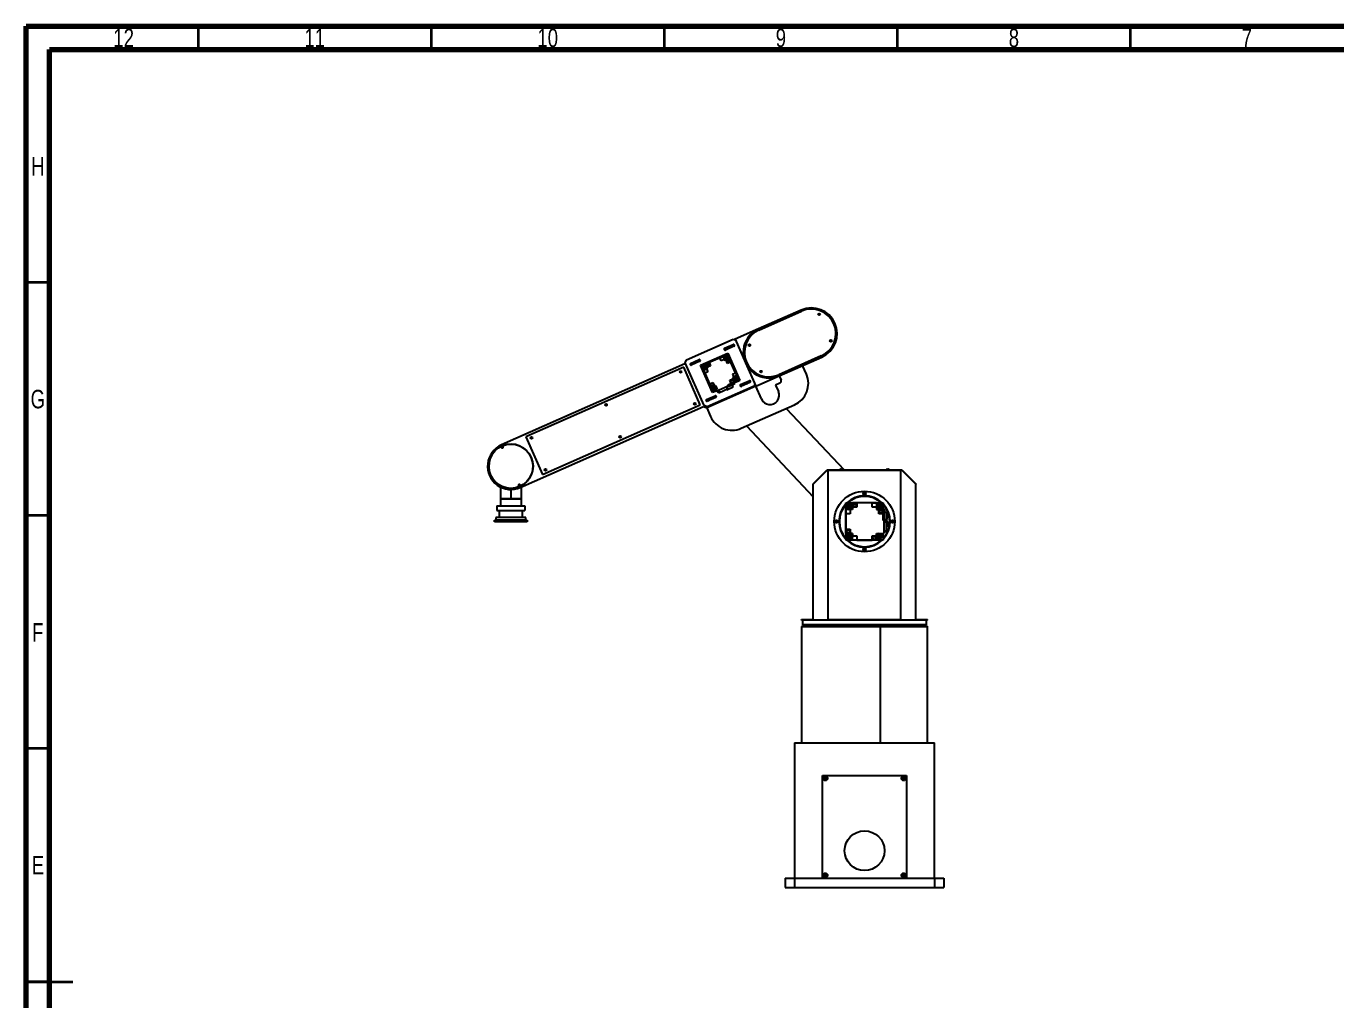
# Model space of a CAD drawing. Header units: millimetres. Extents: x 0.015 to 0.589, y 0.005 to 0.415.
# Drawn here: x 0.015 to 0.2963, y 0.2059 to 0.415 of the extents above; entities that cross this region are included whole.
import ezdxf

# ---------------------------------------------------------------- set-up
doc = ezdxf.new("R2010")
doc.units = ezdxf.units.MM
doc.styles.add('SLDTEXTSTYLE0', font='TXT', dxfattribs={"width": 0.75})

msp = doc.modelspace()

# ---------------------------------------------------------------- linework, layer by layer
at = {"color": 7, "linetype": 'Continuous', "lineweight": 70}
for p, q in [((0.015, 0.005000000000000001), (0.015, 0.415)), ((0.015, 0.415), (0.589, 0.415)), ((0.02, 0.01), (0.02, 0.41)), ((0.02, 0.41), (0.584, 0.41))]:
    msp.add_line(p, q, dxfattribs=at)
at = {"color": 7, "linetype": 'Continuous', "lineweight": 35}
for p, q in [((0.05199999999999999, 0.41), (0.05199999999999999, 0.415)), ((0.102, 0.41), (0.102, 0.415)), ((0.152, 0.41), (0.152, 0.415)), ((0.202, 0.41), (0.202, 0.415)), ((0.252, 0.41), (0.252, 0.415)), ((0.02, 0.36), (0.015, 0.36)), ((0.02, 0.3100000000000001), (0.015, 0.3100000000000001)), ((0.02, 0.26), (0.015, 0.26)), ((0.015, 0.21), (0.025, 0.21)), ((0.02, 0.21), (0.015, 0.21))]:
    msp.add_line(p, q, dxfattribs=at)
at = {"color": 7, "linetype": 'Continuous', "lineweight": 25}
for p, q in [((0.1812976153963295, 0.3540860237095826), (0.1721485951672053, 0.3500492640131087)), ((0.172249514159617, 0.3498205385073807), (0.1813985343887413, 0.3538572982038546)), ((0.1850458185788888, 0.3531165860827847), (0.1851941241968029, 0.3531820219574646)), ((0.1721485951672053, 0.3500492640131087), (0.167116634041187, 0.3478290461800478)), ((0.1566856336299399, 0.3434198663891186), (0.1667495558819765, 0.3478603020552399)), ((0.1648861605928252, 0.3458904650070633), (0.1667159646386501, 0.3466978169463581)), ((0.1668774350265091, 0.3463318561371931), (0.1650476309806842, 0.3455245041978984)), ((0.1663971815867917, 0.3461453405716162), (0.1661005703509635, 0.3460144688222568)), ((0.1667495558819765, 0.3478603020552399), (0.1671757510182408, 0.347695061880853)), ((0.1671166340411869, 0.3478290461800481), (0.1669826497419919, 0.3477699292029942)), ((0.167116634041187, 0.3478290461800478), (0.1693368518742477, 0.3427970850540296)), ((0.1700414254031249, 0.3464963001805674), (0.1701897310210392, 0.3465617360552472)), ((0.1875486095907027, 0.3474441935407276), (0.1876969152086168, 0.3475096294154075)), ((0.1564300206033074, 0.3427605773928386), (0.1566856336299399, 0.3434198663891186)), ((0.1575669444095259, 0.3426610572498842), (0.1593967484553508, 0.3434684091891789)), ((0.1597183630128275, 0.3422440464666089), (0.165573735959467, 0.3448275726723524)), ((0.1638978592694047, 0.3438695344060468), (0.1609413792518629, 0.3425650669243538)), ((0.1612424224666656, 0.3454304271989941), (0.1613348012484277, 0.3455173195648302)), ((0.1613654671785069, 0.3454847173766511), (0.1613348012484277, 0.3455173195648302)), ((0.1638724305885654, 0.3438528496168428), (0.1615851755312844, 0.3428436596927243)), ((0.1645145283690477, 0.3441361580341961), (0.1638724305885655, 0.3438528496168428)), ((0.1641731691859528, 0.3431712476097731), (0.1638724305885654, 0.3438528496168428)), ((0.1638978592694046, 0.3438695344060468), (0.1645121901082905, 0.3441405914054425)), ((0.1638978592694047, 0.3438695344060468), (0.1638998776492528, 0.3438649598959323)), ((0.1648629292218037, 0.3434755857184699), (0.1641731691859528, 0.3431712476097731)), ((0.1645121901082906, 0.3441405914054424), (0.165471490748814, 0.3445638570738404)), ((0.1645121901082905, 0.3441405914054425), (0.1645145283690473, 0.3441361580341959)), ((0.1645145283690477, 0.3441361580341961), (0.1648629292218037, 0.34347558571847)), ((0.1648629292218037, 0.3434755857184699), (0.1649704892166143, 0.3432716506411317)), ((0.1649704892166143, 0.3432716506411317), (0.1651874090698157, 0.343349781592359)), ((0.1651874090698157, 0.343349781592359), (0.1658900407682293, 0.3436028579343774)), ((0.1654917471785126, 0.3426600215565081), (0.1651874090698157, 0.343349781592359)), ((0.165471490748814, 0.3445638570738404), (0.1658947564172119, 0.3436045564333169)), ((0.165573735959467, 0.3448275726723524), (0.1681572621652103, 0.3389721997257128)), ((0.1658900407682293, 0.3436028579343774), (0.165894756417212, 0.3436045564333171)), ((0.1658900407682293, 0.3436028579343774), (0.1661733491855824, 0.3429607601538954)), ((0.1671992238989049, 0.3406480764157752), (0.165894756417212, 0.3436045564333171)), ((0.185637132070039, 0.3442508269632741), (0.1764881118409148, 0.3402140672668001)), ((0.1765890308333266, 0.3399853417610721), (0.1857380510624508, 0.344022101457546)), ((0.1563396477510617, 0.342527483532823), (0.1169988607658276, 0.325169416837985)), ((0.1561042185229116, 0.3418224494353974), (0.1222528436751522, 0.3268864385584438)), ((0.1596565670558089, 0.3337713116337682), (0.1561042185229116, 0.3418224494353974)), ((0.1564300206033074, 0.3427605773928386), (0.1563396477510617, 0.342527483532823)), ((0.1604667802997814, 0.3336115571637144), (0.1564300206033074, 0.3427605773928386)), ((0.1595582188432097, 0.343102448380014), (0.1577284147973848, 0.3422950964407191)), ((0.1581630633805799, 0.3425122568447897), (0.1578664521447517, 0.34238138509543)), ((0.1623018892185709, 0.3363886735199694), (0.1597183630128275, 0.3422440464666089)), ((0.1609413792518628, 0.3425650669243539), (0.1599820786113395, 0.342141801255956)), ((0.1604053442797374, 0.3411825006154326), (0.1599820786113395, 0.342141801255956)), ((0.1604053442797374, 0.3411825006154325), (0.1604097776509839, 0.3411848388761893)), ((0.160676401279133, 0.3405681697765466), (0.1604053442797374, 0.3411825006154325)), ((0.1604097776509837, 0.3411848388761896), (0.161026016254245, 0.3415098571213784)), ((0.1606809757892476, 0.340570188156395), (0.1604097776509837, 0.3411848388761896)), ((0.1606809757892475, 0.3405701881563948), (0.1606764012791329, 0.3405681697765465)), ((0.161980868760826, 0.3376116897590049), (0.1606764012791329, 0.3405681697765465)), ((0.1613168326951717, 0.3408507429552998), (0.1606809757892475, 0.3405701881563948)), ((0.1617022759924554, 0.3382554860384264), (0.1606809757892475, 0.3405701881563948)), ((0.1609430777508024, 0.3425603512753713), (0.1609413792518629, 0.3425650669243538)), ((0.1609430777508024, 0.3425603512753711), (0.1615851755312844, 0.3428436596927243)), ((0.1611961540928209, 0.3418577195769577), (0.1609430777508024, 0.3425603512753711)), ((0.1610260162542449, 0.3415098571213783), (0.161274285044048, 0.3416407997237563)), ((0.1610260162542449, 0.3415098571213783), (0.1613168326951717, 0.3408507429552998)), ((0.1618859141286718, 0.3421620576856547), (0.1611961540928208, 0.3418577195769577)), ((0.161274285044048, 0.3416407997237563), (0.1611961540928208, 0.3418577195769577)), ((0.1615851755312844, 0.3428436596927243), (0.1618859141286718, 0.3421620576856547)), ((0.1661733491855824, 0.3429607601538954), (0.1654917471785126, 0.3426600215565081)), ((0.1661733491855824, 0.3429607601538954), (0.1671946493887903, 0.340646058035927)), ((0.1665587924828661, 0.340365503237022), (0.1671946493887903, 0.340646058035927)), ((0.1665587924828661, 0.340365503237022), (0.166849608923793, 0.3397063890709436)), ((0.1671946493887903, 0.340646058035927), (0.1671992238989049, 0.3406480764157752)), ((0.1671946493887903, 0.340646058035927), (0.1674658475270542, 0.3400314073161322)), ((0.1671992238989049, 0.3406480764157752), (0.1674702808983004, 0.3400337455768892)), ((0.1693368518742477, 0.3427970850540296), (0.1715570697073084, 0.3377651239280114)), ((0.172544216414939, 0.3408239076385103), (0.1726925220328529, 0.3408893435131902)), ((0.1824283438986399, 0.3403757555483079), (0.181620991959345, 0.3422055595941327)), ((0.1715570697073084, 0.3377651239280114), (0.1610356964438155, 0.3331228502770663)), ((0.1711899915480979, 0.3377963798032033), (0.1611260692960613, 0.3333559441370819)), ((0.1617022759924554, 0.3382554860384264), (0.1623838779995252, 0.3385562246358138)), ((0.1619855844098088, 0.3376133882579443), (0.1617022759924555, 0.3382554860384265)), ((0.1619855844098086, 0.3376133882579442), (0.161980868760826, 0.3376116897590049)), ((0.1624041344292239, 0.3366523891184815), (0.161980868760826, 0.3376116897590049)), ((0.1626882161082222, 0.3378664645999628), (0.1619855844098088, 0.3376133882579443)), ((0.1623838779995252, 0.3385562246358138), (0.1626882161082221, 0.3378664645999628)), ((0.1629051359614236, 0.3379445955511901), (0.1626882161082221, 0.3378664645999628)), ((0.1630126959562342, 0.3377406604738519), (0.1629051359614236, 0.3379445955511901)), ((0.1630126959562342, 0.3377406604738519), (0.1633134345536215, 0.3370590584667821)), ((0.1630612578975881, 0.3367237245747768), (0.1656595796426595, 0.3378701643285755)), ((0.1654953371560239, 0.3371965394708142), (0.1652733153727177, 0.337699735583416)), ((0.1653298300084684, 0.3375716493002082), (0.1670975963330078, 0.3383516287595353)), ((0.1653531165174703, 0.3369916967122689), (0.166734618572068, 0.3376012474264364)), ((0.1655768260688817, 0.3380577192432725), (0.1662904496467534, 0.3383725864995974)), ((0.1656595796426595, 0.3378701643285755), (0.1655768260688817, 0.3380577192432725)), ((0.16557884444873, 0.338053144733158), (0.166934245926175, 0.338651179267968)), ((0.1659897110493661, 0.3390541885066672), (0.166679471085217, 0.3393585266153641)), ((0.1662904496467534, 0.3383725864995974), (0.1659897110493661, 0.3390541885066672)), ((0.1669325474272356, 0.3386558949169506), (0.1662904496467534, 0.3383725864995974)), ((0.166734618572068, 0.3376012474264364), (0.1665166335484584, 0.3380952945188092)), ((0.166849608923793, 0.3397063890709436), (0.1666013401339898, 0.3395754464685656)), ((0.1666013401339898, 0.3395754464685656), (0.166679471085217, 0.3393585266153641)), ((0.166679471085217, 0.3393585266153641), (0.1669325474272356, 0.3386558949169506)), ((0.1674658475270542, 0.3400314073161322), (0.166849608923793, 0.3397063890709436)), ((0.1669325474272355, 0.3386558949169506), (0.166934245926175, 0.338651179267968)), ((0.1669603465033277, 0.3386626954473255), (0.166934245926175, 0.338651179267968)), ((0.1678935465666984, 0.3390744449363658), (0.1669603465033277, 0.3386626954473255)), ((0.1670975963330078, 0.3383516287595353), (0.1669603465033277, 0.3386626954473255)), ((0.1681572621652103, 0.3389721997257128), (0.1670410816972572, 0.338479715042743)), ((0.1672975880939465, 0.3391747955996666), (0.1672840250690113, 0.3391535549704374)), ((0.1674702808983004, 0.3400337455768892), (0.167465847527054, 0.3400314073161325)), ((0.1674702808983005, 0.3400337455768893), (0.1678935465666984, 0.3390744449363658)), ((0.1683174063348281, 0.3381137978123078), (0.1701472103806529, 0.3389211497516026)), ((0.1703086807685119, 0.3385551889424376), (0.1684788767226871, 0.3377478370031428)), ((0.1695318160929663, 0.3382378016275013), (0.1698284273287945, 0.3383686733768609)), ((0.1713552317224847, 0.3382225749394676), (0.1711899915480979, 0.3377963798032033)), ((0.1715570697073084, 0.3377651239280114), (0.176589030833327, 0.339985341761072)), ((0.1727680976162505, 0.3350204178592741), (0.1715570697073084, 0.3377651239280114)), ((0.1767370937763416, 0.3384111507418798), (0.1758221917534291, 0.3380074747722323)), ((0.1758221917534291, 0.3380074747722323), (0.1764277057079002, 0.3366351217378637)), ((0.1765890308333267, 0.3399853417610721), (0.1769927068029741, 0.3390704397381598)), ((0.1609981901515288, 0.3348843900551286), (0.1628279941973536, 0.3356917419944234)), ((0.1629894645852126, 0.3353257811852584), (0.1611596605393877, 0.3345184292459636)), ((0.1612976978867546, 0.3346047179006744), (0.1615943091225828, 0.3347355896500341)), ((0.1630612578975882, 0.3367237245747768), (0.1623018892185709, 0.3363886735199694)), ((0.1629805227036586, 0.3369067049793593), (0.1624041344292239, 0.3366523891184815)), ((0.1633134345536215, 0.3370590584667821), (0.1629785043238104, 0.3369112794894739)), ((0.1629785043238104, 0.3369112794894739), (0.1630612578975881, 0.3367237245747768)), ((0.1635780537485442, 0.3363505896103696), (0.1633560319652382, 0.3368537857229714)), ((0.1635564030571647, 0.3369421940910776), (0.1637784248404708, 0.3364389979784759)), ((0.1635780537485442, 0.3363505896103696), (0.1637784248404708, 0.3364389979784759)), ((0.1637784248404708, 0.3364389979784759), (0.1654953371560239, 0.3371965394708142)), ((0.1653006386414161, 0.3371106339752475), (0.1653531165174703, 0.3369916967122689)), ((0.1210356204623016, 0.3160203966088613), (0.1603764074475356, 0.3333784633036989)), ((0.1258051922080492, 0.3188353007568145), (0.1596565670558089, 0.3337713116337682)), ((0.1603764074475356, 0.3333784633036989), (0.1610356964438155, 0.3331228502770664)), ((0.1611260692960613, 0.3333559441370819), (0.1604667802997814, 0.3336115571637144)), ((0.1610356964438155, 0.3331228502770663), (0.1618430483831103, 0.3312930462312415)), ((0.1684359383459094, 0.3287369159649164), (0.1798722136323146, 0.3337828655855088)), ((0.1781132748301771, 0.3330067810335882), (0.1905085731322403, 0.3198288390394373)), ((0.1695754559246423, 0.3292396975218539), (0.1839087524700621, 0.3140013913627302)), ((0.1222528436751522, 0.3268864385584438), (0.1258051922080492, 0.3188353007568145)), ((0.1169184997959435, 0.3248561022104138), (0.1170177183460689, 0.3246312306325992)), ((0.1173836791552339, 0.3247927010204583), (0.1172844606051077, 0.3250175725982725)), ((0.183908752470062, 0.3168288390394373), (0.186908752470062, 0.3198288390394373)), ((0.186490320244712, 0.3193104068140872), (0.1839087524700619, 0.316728839039437)), ((0.186490320244712, 0.3193104068140872), (0.186908752470062, 0.3197288390394373)), ((0.186908752470062, 0.3198288390394373), (0.2029087524700621, 0.3198288390394373)), ((0.186908752470062, 0.3198288390394373), (0.186908752470062, 0.3197288390394373)), ((0.186908752470062, 0.3197288390394373), (0.2029087524700621, 0.3197288390394373)), ((0.1870825145488126, 0.2877288390394371), (0.1870825145488128, 0.3197288390394371)), ((0.1870825145488128, 0.3197288390394371), (0.2027349903913113, 0.3197288390394371)), ((0.189623752470064, 0.3198668390394371), (0.189623752470064, 0.3198288390394372)), ((0.1896237524700641, 0.3198668390394371), (0.1901937524700641, 0.3198668390394371)), ((0.1897662524700641, 0.3199938390394371), (0.190051252470064, 0.3199938390394371)), ((0.190193752470064, 0.3198288390394372), (0.190193752470064, 0.3198668390394371)), ((0.1996237524700641, 0.319866839039437), (0.1996237524700641, 0.319828839039437)), ((0.1996237524700641, 0.319866839039437), (0.2001937524700641, 0.319866839039437)), ((0.199766252470064, 0.319993839039437), (0.2000512524700641, 0.319993839039437)), ((0.200193752470064, 0.319828839039437), (0.200193752470064, 0.319866839039437)), ((0.2027349903913112, 0.2877288390394371), (0.2027349903913113, 0.3197288390394371)), ((0.2029087524700621, 0.3197288390394373), (0.2029087524700621, 0.3198288390394373)), ((0.2029087524700621, 0.3198288390394373), (0.205908752470062, 0.3168288390394373)), ((0.2029087524700621, 0.3197288390394373), (0.2033271846954118, 0.3193104068140876)), ((0.205908752470062, 0.3167288390394369), (0.2033271846954118, 0.3193104068140876)), ((0.1167672406140506, 0.3161297639485574), (0.1167672406140506, 0.3135949067234355)), ((0.1190172406140509, 0.3155949067234355), (0.1190172406140506, 0.3135949067234355)), ((0.1206508020728955, 0.3163971124263876), (0.1207500206230211, 0.3161722408485731)), ((0.1211159814321861, 0.3163337112364321), (0.1210167628820605, 0.3165585828142465)), ((0.1212672406140506, 0.3135949067234355), (0.1212672406140506, 0.3161225927861629)), ((0.183908752470062, 0.3168288390394373), (0.183908752470062, 0.3167288390394373)), ((0.183908752470062, 0.2877288390394372), (0.1839087524700621, 0.3167288390394372)), ((0.205908752470062, 0.3168288390394373), (0.205908752470062, 0.3167288390394373)), ((0.2059087524700619, 0.2877288390394371), (0.2059087524700617, 0.3167288390394371)), ((0.1167672406140506, 0.3135949067234355), (0.1167672406140506, 0.3120949067234355)), ((0.1167672406140506, 0.3135949067234355), (0.1212672406140506, 0.3135949067234355)), ((0.1190172406140506, 0.3135949067234355), (0.1167672406140506, 0.3135949067234355)), ((0.1212672406140506, 0.3135949067234355), (0.1190172406140506, 0.3135949067234355)), ((0.1212672406140506, 0.3120949067234355), (0.1212672406140506, 0.3135949067234355)), ((0.190908752470062, 0.312728839039437), (0.192313752470062, 0.312728839039437)), ((0.1909087524700619, 0.3113238390394374), (0.190908752470062, 0.312728839039437)), ((0.1916734488242928, 0.3122158579376381), (0.191698271954723, 0.311939319554776)), ((0.1917800950851531, 0.3122158579376381), (0.191755271954723, 0.311939319554776)), ((0.1975037524700616, 0.3127288390394365), (0.1923137524700618, 0.3127288390394369)), ((0.1923137524700618, 0.3127288390394369), (0.1923137524700618, 0.3127238390394369)), ((0.192313752470062, 0.3127238390394369), (0.193273752470062, 0.3127238390394366)), ((0.192313752470062, 0.3118238390394369), (0.192313752470062, 0.3127238390394369)), ((0.193273752470062, 0.3127238390394366), (0.1932737524700618, 0.3118238390394366)), ((0.1965437524700618, 0.3127238390394368), (0.193273752470062, 0.3127238390394366)), ((0.1947609508011495, 0.314728839039437), (0.1948348516356057, 0.3148568390394371)), ((0.1947609508011495, 0.314728839039437), (0.1948348516356058, 0.3146008390394371)), ((0.1949826533045182, 0.3148568390394377), (0.1948348516356057, 0.3148568390394371)), ((0.1948348516356058, 0.3146008390394371), (0.1949826533045183, 0.3146008390394377)), ((0.1949826533045182, 0.3148568390394377), (0.1950565541389746, 0.3147288390394377)), ((0.1950565541389746, 0.3147288390394377), (0.1949826533045183, 0.3146008390394377)), ((0.1965437524700616, 0.3118238390394368), (0.1965437524700618, 0.3127238390394368)), ((0.1965437524700618, 0.3127238390394368), (0.1975037524700618, 0.3127238390394368)), ((0.1975037524700616, 0.3127238390394368), (0.1975037524700616, 0.3127288390394365)), ((0.197503752470062, 0.312728839039437), (0.1989087524700618, 0.3127288390394369)), ((0.1975037524700618, 0.3127238390394368), (0.1975037524700616, 0.3118238390394368)), ((0.1980374098549708, 0.3122158579376381), (0.198062232985401, 0.3119393195547759)), ((0.1981440561158311, 0.312215857937638), (0.198119232985401, 0.3119393195547759)), ((0.1989087524700618, 0.3127288390394369), (0.1989087524700618, 0.3113288390394365)), ((0.1158172406140656, 0.3095949067234234), (0.1158172406140656, 0.3089949067234234)), ((0.1222172406140653, 0.3095949067234234), (0.1158172406140652, 0.3095949067234234)), ((0.1160172406140506, 0.3120949067234356), (0.1160172406140506, 0.3110949067234356)), ((0.1160172406140506, 0.3120949067234355), (0.1220172406140506, 0.3120949067234356)), ((0.1160172406140506, 0.3110949067234355), (0.1220172406140506, 0.3110949067234356)), ((0.1165172406140653, 0.3110949067234234), (0.1165172406140652, 0.3095949067234234)), ((0.1215172406140652, 0.3095949067234234), (0.1215172406140653, 0.3110949067234234)), ((0.1220172406140506, 0.3120949067234356), (0.1220172406140506, 0.3110949067234356)), ((0.1222172406140656, 0.3089949067234233), (0.1222172406140656, 0.3095949067234234)), ((0.1909087524700617, 0.3061338390394373), (0.190908752470062, 0.3113238390394369)), ((0.190913752470062, 0.3113238390394369), (0.190908752470062, 0.3113238390394369)), ((0.190913752470062, 0.3113238390394369), (0.1909137524700619, 0.3103638390394369)), ((0.191813752470062, 0.3113238390394369), (0.190913752470062, 0.3113238390394369)), ((0.1909137524700619, 0.3103638390394369), (0.1909137524700619, 0.3070938390394369)), ((0.1918137524700619, 0.3103638390394369), (0.1909137524700619, 0.3103638390394369)), ((0.1914217335718609, 0.3119641426852053), (0.191698271954723, 0.311939319554776)), ((0.191421733571861, 0.311857496424345), (0.191698271954723, 0.311882319554776)), ((0.191698271954723, 0.311939319554776), (0.1916700133256309, 0.3119675781838681)), ((0.1916700133256311, 0.3118540609256841), (0.191698271954723, 0.311882319554776)), ((0.1916734488242929, 0.3116057811719141), (0.191698271954723, 0.311882319554776)), ((0.191698271954723, 0.311939319554776), (0.191698271954723, 0.311882319554776)), ((0.191698271954723, 0.311939319554776), (0.191755271954723, 0.311939319554776)), ((0.191755271954723, 0.311882319554776), (0.191698271954723, 0.311882319554776)), ((0.191783530583815, 0.3119675781838681), (0.191755271954723, 0.311939319554776)), ((0.192031810337585, 0.3119641426852064), (0.191755271954723, 0.311939319554776)), ((0.191755271954723, 0.311882319554776), (0.191755271954723, 0.311939319554776)), ((0.191755271954723, 0.311882319554776), (0.1917835305838151, 0.3118540609256841)), ((0.1920318103375851, 0.3118574964243461), (0.191755271954723, 0.311882319554776)), ((0.1917800950851531, 0.3116057811719141), (0.191755271954723, 0.311882319554776)), ((0.191813752470062, 0.3113238390394369), (0.1918137524700619, 0.3103638390394369)), ((0.192313752470062, 0.3113238390394369), (0.191813752470062, 0.3113238390394369)), ((0.1923137524700618, 0.3118238390394369), (0.192313752470062, 0.3113238390394369)), ((0.1932737524700618, 0.3118238390394366), (0.1923137524700618, 0.3118238390394369)), ((0.1975037524700616, 0.3118238390394364), (0.1965437524700616, 0.3118238390394368)), ((0.1975037524700616, 0.3118238390394364), (0.1975037524700618, 0.3113238390394364)), ((0.1975037524700618, 0.3113238390394364), (0.1980037524700618, 0.3113238390394368)), ((0.1977856946025389, 0.3119641426852052), (0.198062232985401, 0.3119393195547759)), ((0.197785694602539, 0.3118574964243449), (0.198062232985401, 0.3118823195547759)), ((0.1980037524700616, 0.3103638390394368), (0.1980037524700618, 0.3113238390394368)), ((0.1980037524700618, 0.3113238390394365), (0.1989037524700616, 0.3113238390394364)), ((0.1989037524700616, 0.3103638390394364), (0.1980037524700616, 0.3103638390394368)), ((0.198062232985401, 0.3119393195547759), (0.1980339743563089, 0.311967578183868)), ((0.198033974356309, 0.311854060925684), (0.198062232985401, 0.3118823195547759)), ((0.1980374098549708, 0.311605781171914), (0.198062232985401, 0.3118823195547759)), ((0.198062232985401, 0.3119393195547759), (0.198062232985401, 0.3118823195547759)), ((0.198062232985401, 0.3119393195547759), (0.198119232985401, 0.3119393195547759)), ((0.198119232985401, 0.3118823195547759), (0.198062232985401, 0.3118823195547759)), ((0.198147491614493, 0.311967578183868), (0.198119232985401, 0.3119393195547759)), ((0.1983957713682631, 0.3119641426852063), (0.198119232985401, 0.3119393195547759)), ((0.198119232985401, 0.3118823195547759), (0.198119232985401, 0.3119393195547759)), ((0.1981440561158311, 0.311605781171914), (0.198119232985401, 0.3118823195547759)), ((0.198119232985401, 0.3118823195547759), (0.1981474916144931, 0.311854060925684)), ((0.1983957713682631, 0.311857496424346), (0.198119232985401, 0.3118823195547759)), ((0.1989037524700616, 0.3113238390394364), (0.1989037524700618, 0.3103638390394365)), ((0.1989087524700616, 0.3113238390394368), (0.1989037524700616, 0.3113238390394368)), ((0.1989037524700616, 0.3089488390394364), (0.1989037524700616, 0.3103638390394364)), ((0.1989087524700618, 0.3113288390394365), (0.1989087524700618, 0.3113238390394365)), ((0.1992487524700618, 0.3113288390394369), (0.1989087524700618, 0.3113288390394365)), ((0.1989087524700615, 0.3089488390394364), (0.1989087524700616, 0.3113238390394368)), ((0.1992487524700617, 0.3092753468253904), (0.1992487524700618, 0.3113288390394369)), ((0.1997887524700619, 0.3106838390394365), (0.199248752470062, 0.3106838390394369)), ((0.1997887524700618, 0.3091738390394369), (0.1997887524700619, 0.3106838390394365)), ((0.1155172406140653, 0.3086949067234233), (0.1155172406140652, 0.3089949067234233)), ((0.1155172406140652, 0.3089949067234233), (0.1160172406140652, 0.3089949067234233)), ((0.1160172406140653, 0.3086949067234233), (0.1155172406140653, 0.3086949067234233)), ((0.1160172406140652, 0.3089949067234233), (0.1160172406140653, 0.3086949067234233)), ((0.1220172406140653, 0.3089949067234233), (0.1160172406140652, 0.3089949067234233)), ((0.1220172406140653, 0.3086949067234233), (0.1160172406140653, 0.3086949067234233)), ((0.1220172406140653, 0.3086949067234233), (0.1220172406140653, 0.3089949067234233)), ((0.1220172406140653, 0.3089949067234233), (0.1225172406140652, 0.3089949067234233)), ((0.1225172406140653, 0.3086949067234233), (0.1220172406140653, 0.3086949067234233)), ((0.1225172406140652, 0.3089949067234233), (0.1225172406140653, 0.3086949067234233)), ((0.1887609508011494, 0.3087288390394371), (0.1888348516356056, 0.3088568390394372)), ((0.1887609508011494, 0.3087288390394371), (0.1888348516356057, 0.3086008390394372)), ((0.1889826533045181, 0.3088568390394378), (0.1888348516356056, 0.3088568390394372)), ((0.1888348516356057, 0.3086008390394372), (0.1889826533045182, 0.3086008390394378)), ((0.1889826533045181, 0.3088568390394378), (0.1890565541389745, 0.3087288390394378)), ((0.1890565541389745, 0.3087288390394378), (0.1889826533045182, 0.3086008390394378)), ((0.1909137524700619, 0.3070938390394369), (0.1918137524700619, 0.3070938390394369)), ((0.1909137524700619, 0.306133839039437), (0.1909137524700621, 0.307093839039437)), ((0.1918137524700619, 0.3070938390394369), (0.1918137524700619, 0.3061338390394369)), ((0.1991087524700616, 0.3089488390394364), (0.1989037524700616, 0.3089488390394364)), ((0.1993687524700617, 0.3092753468253904), (0.1989087524700618, 0.3092753468253905)), ((0.1991087524700617, 0.3062088390394364), (0.1991087524700616, 0.3089488390394364)), ((0.1996587524700616, 0.3086070664238798), (0.1991087524700615, 0.3086070664238798)), ((0.1991087524700617, 0.3067212287357605), (0.1996587524700617, 0.3067212287357608)), ((0.1993687524700617, 0.3086070664238798), (0.1993687524700617, 0.3092753468253904)), ((0.1993687524700617, 0.3091738390394368), (0.1997887524700618, 0.3091738390394369)), ((0.1999187524700617, 0.3087059929458192), (0.1993687524700617, 0.3087059929458189)), ((0.1996587524700617, 0.3067212287357608), (0.1996587524700616, 0.3086070664238798)), ((0.1996587524700616, 0.3078424777938914), (0.1999187524700615, 0.3078424777938916)), ((0.1999187524700617, 0.3077516851330548), (0.1996587524700616, 0.3077516851330547)), ((0.1996587524700615, 0.3065506116549938), (0.1996587524700617, 0.3067212287357608)), ((0.1999187524700615, 0.3078424777938916), (0.1999187524700617, 0.3087059929458192)), ((0.1999187524700617, 0.3077516851330548), (0.1999187524700615, 0.3078424777938916)), ((0.2007609508011494, 0.3087288390394369), (0.2008348516356055, 0.308856839039437)), ((0.2007609508011494, 0.3087288390394369), (0.2008348516356057, 0.308600839039437)), ((0.2009826533045181, 0.3088568390394376), (0.2008348516356055, 0.308856839039437)), ((0.2008348516356057, 0.308600839039437), (0.2009826533045182, 0.3086008390394376)), ((0.2009826533045181, 0.3088568390394376), (0.2010565541389745, 0.3087288390394376)), ((0.2010565541389745, 0.3087288390394376), (0.2009826533045182, 0.3086008390394376)), ((0.1909137524700617, 0.3061338390394373), (0.1909087524700617, 0.3061338390394373)), ((0.1909087524700619, 0.3061338390394375), (0.1909087524700618, 0.3047288390394374)), ((0.1923137524700619, 0.3047288390394374), (0.1909087524700618, 0.3047288390394374)), ((0.1918137524700619, 0.3061338390394369), (0.1909137524700619, 0.306133839039437)), ((0.1914217335718608, 0.3056001816545273), (0.1916982719547229, 0.305575358524098)), ((0.1914217335718609, 0.305493535393667), (0.1916982719547229, 0.305518358524098)), ((0.1916982719547229, 0.305575358524098), (0.1916700133256308, 0.3056036171531901)), ((0.1916700133256309, 0.305490099895006), (0.1916982719547229, 0.305518358524098)), ((0.1916734488242927, 0.3058518969069601), (0.1916982719547229, 0.305575358524098)), ((0.1916734488242927, 0.305241820141236), (0.1916982719547229, 0.305518358524098)), ((0.1916982719547229, 0.305575358524098), (0.1916982719547229, 0.305518358524098)), ((0.1916982719547229, 0.305575358524098), (0.1917552719547229, 0.305575358524098)), ((0.1917552719547229, 0.305518358524098), (0.1916982719547229, 0.305518358524098)), ((0.191780095085153, 0.3058518969069601), (0.1917552719547229, 0.305575358524098)), ((0.1917835305838149, 0.3056036171531901), (0.1917552719547229, 0.305575358524098)), ((0.192031810337585, 0.3056001816545283), (0.1917552719547229, 0.305575358524098)), ((0.1917552719547229, 0.305518358524098), (0.1917552719547229, 0.305575358524098)), ((0.191780095085153, 0.305241820141236), (0.1917552719547229, 0.305518358524098)), ((0.1917552719547229, 0.305518358524098), (0.191783530583815, 0.305490099895006)), ((0.192031810337585, 0.3054935353936681), (0.1917552719547229, 0.305518358524098)), ((0.1923137524700619, 0.3061338390394369), (0.1918137524700619, 0.3061338390394369)), ((0.1923137524700619, 0.3061338390394369), (0.1923137524700619, 0.3056338390394369)), ((0.1923137524700619, 0.3056338390394369), (0.1932737524700619, 0.3056338390394369)), ((0.1923137524700618, 0.3047338390394373), (0.1923137524700619, 0.3056338390394373)), ((0.1932737524700618, 0.3047338390394369), (0.1923137524700618, 0.3047338390394373)), ((0.1923137524700617, 0.3047338390394373), (0.1923137524700617, 0.3047288390394369)), ((0.1975037524700615, 0.3047288390394369), (0.1923137524700617, 0.3047288390394369)), ((0.1932737524700619, 0.3056338390394369), (0.1932737524700618, 0.3047338390394369)), ((0.1932737524700618, 0.3047338390394369), (0.1965437524700617, 0.3047338390394368)), ((0.1965437524700615, 0.3056338390394369), (0.1975037524700615, 0.3056338390394365)), ((0.1965437524700617, 0.3047338390394368), (0.1965437524700615, 0.3056338390394369)), ((0.1975037524700615, 0.3047338390394368), (0.1965437524700615, 0.3047338390394369)), ((0.1975037524700617, 0.3061338390394365), (0.1989037524700617, 0.3061338390394368)), ((0.1975037524700615, 0.3056338390394365), (0.1975037524700617, 0.3061338390394365)), ((0.1975037524700615, 0.3056338390394365), (0.1975037524700615, 0.3047338390394368)), ((0.1975037524700615, 0.3047288390394369), (0.1975037524700615, 0.3047338390394368)), ((0.1989087524700617, 0.304728839039437), (0.1975037524700617, 0.304728839039437)), ((0.1977856946025388, 0.3056001816545272), (0.1980622329854009, 0.3055753585240979)), ((0.1977856946025389, 0.3054935353936669), (0.1980622329854009, 0.3055183585240979)), ((0.1980622329854009, 0.3055753585240979), (0.1980339743563088, 0.30560361715319)), ((0.1980339743563089, 0.305490099895006), (0.1980622329854009, 0.3055183585240979)), ((0.1980374098549707, 0.30585189690696), (0.1980622329854009, 0.3055753585240979)), ((0.1980374098549708, 0.305241820141236), (0.1980622329854009, 0.3055183585240979)), ((0.1980622329854009, 0.3055753585240979), (0.1980622329854009, 0.3055183585240979)), ((0.1980622329854009, 0.3055753585240979), (0.1981192329854009, 0.3055753585240979)), ((0.1981192329854009, 0.3055183585240979), (0.1980622329854009, 0.3055183585240979)), ((0.198144056115831, 0.30585189690696), (0.1981192329854009, 0.3055753585240979)), ((0.1981474916144929, 0.30560361715319), (0.1981192329854009, 0.3055753585240979)), ((0.1983957713682629, 0.3056001816545283), (0.1981192329854009, 0.3055753585240979)), ((0.1981192329854009, 0.3055183585240979), (0.1981192329854009, 0.3055753585240979)), ((0.1981192329854009, 0.3055183585240979), (0.198147491614493, 0.305490099895006)), ((0.198395771368263, 0.305493535393668), (0.1981192329854009, 0.3055183585240979)), ((0.198144056115831, 0.305241820141236), (0.1981192329854009, 0.3055183585240979)), ((0.1989037524700617, 0.3061338390394368), (0.1989037524700617, 0.3062088390394369)), ((0.1989037524700617, 0.3062088390394369), (0.1991087524700617, 0.3062088390394364)), ((0.1989037524700615, 0.3061338390394368), (0.1989087524700615, 0.3061338390394368)), ((0.1989087524700615, 0.3061338390394368), (0.1989087524700615, 0.3062088390394368)), ((0.1989087524700617, 0.306133839039437), (0.1989087524700617, 0.304728839039437)), ((0.1996587524700615, 0.3065506116549938), (0.1991087524700615, 0.3065506116549939)), ((0.1947609508011493, 0.302728839039437), (0.1948348516356055, 0.3028568390394371)), ((0.1947609508011493, 0.302728839039437), (0.1948348516356056, 0.3026008390394371)), ((0.194982653304518, 0.3028568390394377), (0.1948348516356055, 0.3028568390394371)), ((0.1948348516356056, 0.3026008390394371), (0.1949826533045181, 0.3026008390394377)), ((0.194982653304518, 0.3028568390394377), (0.1950565541389744, 0.3027288390394377)), ((0.1950565541389744, 0.3027288390394377), (0.1949826533045181, 0.3026008390394377)), ((0.1814087524700621, 0.2877288390394372), (0.183908752470062, 0.2877288390394372)), ((0.1814087524700621, 0.2875288390394373), (0.1814087524700621, 0.2877288390394372)), ((0.2084087524700619, 0.2875288390394372), (0.1814087524700621, 0.2875288390394373)), ((0.1816087524700619, 0.2875288390394373), (0.1816087524700619, 0.2865288390394373)), ((0.1870825145488126, 0.2877288390394371), (0.2027349903913112, 0.2877288390394371)), ((0.2059087524700619, 0.2877288390394371), (0.2084087524700617, 0.2877288390394372)), ((0.2082087524700617, 0.2865288390394372), (0.2082087524700619, 0.2875288390394372)), ((0.2084087524700619, 0.2875288390394372), (0.2084087524700619, 0.2877288390394372)), ((0.181408752470062, 0.2862288390394367), (0.1814087524700619, 0.2612288390394366)), ((0.1814087524700616, 0.2862288390394376), (0.1814087524700615, 0.2612288390394374)), ((0.1983027778931654, 0.2862288390394366), (0.181408752470062, 0.2862288390394367)), ((0.1814281181174614, 0.2612288390394371), (0.1814281181174615, 0.2862288390394372)), ((0.1814281181174615, 0.2862288390394372), (0.208408752470062, 0.2862288390394372)), ((0.2082087524700617, 0.2865288390394372), (0.1816087524700617, 0.2865288390394373)), ((0.1899087524700619, 0.2865288390394372), (0.1899087524700619, 0.2862288390394366)), ((0.1982524960350456, 0.2862288390394376), (0.1982524960350454, 0.2862458574457061)), ((0.1982524960350454, 0.2862458574457061), (0.1983027778931655, 0.2862458574457069)), ((0.1983027778931655, 0.2612458574457067), (0.1983027778931655, 0.2862458574457069)), ((0.1983027778931655, 0.2862458574457069), (0.208408752470062, 0.286245857445707)), ((0.1983027778931654, 0.2612288390394366), (0.1983027778931654, 0.2862288390394366)), ((0.1999087524700619, 0.2862458574457071), (0.1999087524700619, 0.2865288390394372)), ((0.2084087524700619, 0.2612458574457068), (0.2084087524700619, 0.286245857445707)), ((0.2084087524700619, 0.2612288390394369), (0.208408752470062, 0.2862288390394372)), ((0.1799087524700619, 0.2612288390394373), (0.1799087524700617, 0.2322288390394373)), ((0.1799087524700618, 0.2612288390394373), (0.2099087524700619, 0.2612288390394372)), ((0.1983027778931655, 0.2612458574457067), (0.2084087524700619, 0.261245857445707)), ((0.2099087524700617, 0.2322288390394372), (0.2099087524700619, 0.2612288390394372)), ((0.1859087524700617, 0.2322288390394366), (0.1859087524700615, 0.2542288390394367)), ((0.1859087524700615, 0.2542288390394367), (0.2039087524700615, 0.254228839039437)), ((0.1863486720748395, 0.253562700797357), (0.1863714348746477, 0.2537344036073075)), ((0.1864859896702537, 0.2534571362294866), (0.1863486720748395, 0.253562700797357)), ((0.1863714348746477, 0.2537344036073075), (0.1865315152698701, 0.2538005418493875)), ((0.1866460700654761, 0.2535232744715666), (0.1864859896702537, 0.2534571362294866)), ((0.1865315152698701, 0.2538005418493875), (0.1866688328652843, 0.2536949772815171)), ((0.1866688328652843, 0.2536949772815171), (0.1866460700654761, 0.2535232744715666)), ((0.2031515159781818, 0.253556198240837), (0.203167225447183, 0.2537286894365071)), ((0.2032930430010606, 0.2534563478437669), (0.2031515159781818, 0.253556198240837)), ((0.203167225447183, 0.2537286894365071), (0.2033244619390631, 0.2538013302351071)), ((0.2034502794929407, 0.2535289886423669), (0.2032930430010606, 0.2534563478437669)), ((0.2033244619390631, 0.2538013302351071), (0.2034659889619419, 0.253701479838037)), ((0.2034659889619419, 0.253701479838037), (0.2034502794929407, 0.2535289886423669)), ((0.2039087524700615, 0.254228839039437), (0.2039087524700617, 0.2322288390394369)), ((0.1779087524700618, 0.2322288390394371), (0.1779087524700618, 0.2302288390394371)), ((0.1779087524700618, 0.2322288390394371), (0.1799087524700618, 0.2322288390394371)), ((0.1799087524700618, 0.2322288390394371), (0.1799087524700618, 0.2302288390394371)), ((0.1799087524700618, 0.2322288390394371), (0.2099087524700618, 0.232228839039437)), ((0.186337020249672, 0.232851378881495), (0.1864424064356863, 0.2329888334259719)), ((0.1864033662840474, 0.2326913844949602), (0.186337020249672, 0.232851378881495)), ((0.1865750985044372, 0.2326688446529023), (0.1864033662840474, 0.2326913844949602)), ((0.1864424064356863, 0.2329888334259719), (0.1866141386560762, 0.232966293583914)), ((0.1866804846904515, 0.2328062991973792), (0.1865750985044372, 0.2326688446529023)), ((0.1866141386560762, 0.232966293583914), (0.1866804846904515, 0.2328062991973792)), ((0.2031515159781817, 0.232756198240837), (0.2031672254471829, 0.2329286894365071)), ((0.2032930430010605, 0.2326563478437669), (0.2031515159781817, 0.232756198240837)), ((0.2031672254471829, 0.2329286894365071), (0.203324461939063, 0.2330013302351072)), ((0.2034502794929406, 0.2327289886423669), (0.2032930430010605, 0.2326563478437669)), ((0.203324461939063, 0.2330013302351072), (0.2034659889619418, 0.232901479838037)), ((0.2034659889619418, 0.232901479838037), (0.2034502794929406, 0.2327289886423669)), ((0.2099087524700618, 0.232228839039437), (0.2099087524700618, 0.230228839039437)), ((0.2099087524700618, 0.232228839039437), (0.2119087524700618, 0.232228839039437)), ((0.2119087524700618, 0.232228839039437), (0.2119087524700618, 0.230228839039437)), ((0.1779087524700618, 0.2302288390394371), (0.1799087524700618, 0.2302288390394371)), ((0.1799087524700618, 0.2302288390394371), (0.2099087524700618, 0.230228839039437)), ((0.2099087524700618, 0.230228839039437), (0.2119087524700618, 0.230228839039437))]:
    msp.add_line(p, q, dxfattribs=at)
at = {"color": 7, "linetype": 'Continuous', "lineweight": 25, "flags": 128}
for points in [[(0.1604704703754576, 0.3418402160225005), (0.1604993374544533, 0.3417960578945112), (0.1605003022663948, 0.341793826044788)], [(0.1605395783534261, 0.3421300462416382), (0.1605522637302815, 0.3421189122837585), (0.1605970883053452, 0.342055034315182)], [(0.1672761946352185, 0.3391667438906591), (0.1672784117623273, 0.3391677420703734), (0.1673295009681202, 0.3391809003279604)], [(0.1627546169685097, 0.3371651536018341), (0.1627715844356973, 0.3370889844318482), (0.1627712574067269, 0.3370721090976079)]]:
    msp.add_lwpolyline(points, dxfattribs=at)
at = {"color": 7, "linetype": 'Continuous', "lineweight": 25}
for centre, radius in [((0.1851941241968029, 0.3531820219574646), 0.0001999999999999735), ((0.1851941241968029, 0.3531820219574646), 0.0001621000000000145), ((0.1701897310210392, 0.3465617360552472), 0.0002000000000001707), ((0.1701897310210392, 0.3465617360552472), 0.0001621000000001415), ((0.1876969152086168, 0.3475096294154075), 0.0002000000000000071), ((0.1876969152086168, 0.3475096294154075), 0.0001621000000000339), ((0.1652030325204592, 0.3438714371363795), 0.0002899999999999739), ((0.1657043111192116, 0.3431691547130737), 0.0002749999999997681), ((0.15545170588027, 0.3408240871508569), 0.0002000000000000467), ((0.1554517058802699, 0.340824087150857), 0.0001621000000000145), ((0.1606744985488004, 0.3418733430276012), 0.0002899999999999149), ((0.1613767809721061, 0.3423746216263536), 0.0002750000000000362), ((0.1726925220328529, 0.3408893435131902), 0.0001999999999998891), ((0.1726925220328529, 0.3408893435131902), 0.000162099999999786), ((0.1621713140588263, 0.3380470914792481), 0.0002750000000000698), ((0.1626725926575786, 0.3373448090559425), 0.0002900000000000531), ((0.1664988442059318, 0.3388416245659683), 0.0002749999999999742), ((0.1672011266292375, 0.3393429031647206), 0.0002900000000000389), ((0.1394409204793026, 0.3337597576820275), 0.0002000000000000071), ((0.1394409204793025, 0.3337597576820279), 0.0001621000000000788), ((0.1584792756526254, 0.3339623219790138), 0.0001999999999999959), ((0.1234301350783354, 0.3266954282131981), 0.0001999999999999735), ((0.1234301350783353, 0.3266954282131982), 0.0001621000000000115), ((0.1424684902516581, 0.3268979925101844), 0.0002000000000000071), ((0.1190172406140646, 0.3205949067234233), 0.004750000000000131), ((0.1172006987506514, 0.3247119658265288), 0.0001621000000000145), ((0.1264577048506908, 0.319833663041355), 0.0002000000000000467), ((0.1208337824774778, 0.3164778476203172), 0.0001620999999999451), ((0.194908752470062, 0.3087288390394367), 0.006499999999999978), ((0.191726771954723, 0.3119108195547761), 0.0005689655172413932), ((0.192808752470062, 0.3122588390394366), 0.000299999999999967), ((0.1949087524700621, 0.3147288390394371), 0.0002749999999999697), ((0.194908752470062, 0.3147288390394371), 0.0002449999999999952), ((0.198090732985401, 0.311910819554776), 0.0005689655172413377), ((0.1984387524700616, 0.3108288390394369), 0.000299999999999967), ((0.1889087524700619, 0.3087288390394372), 0.0002750000000000252), ((0.1889087524700619, 0.3087288390394372), 0.0002449999999999952), ((0.1913787524700617, 0.306628839039437), 0.0002999999999999947), ((0.200908752470062, 0.308728839039437), 0.0002749999999999697), ((0.2009087524700619, 0.308728839039437), 0.0002449999999999952), ((0.1917267719547229, 0.3055468585240981), 0.0005689655172413932), ((0.1970087524700615, 0.3051988390394369), 0.000299999999999967), ((0.1980907329854009, 0.305546858524098), 0.0005689655172413932), ((0.1949087524700619, 0.302728839039437), 0.0002750000000000252), ((0.1949087524700618, 0.302728839039437), 0.0002449999999999952), ((0.1865087524700615, 0.2536288390394368), 0.0004750000000000367), ((0.1865087524700619, 0.2536288390394371), 0.0002375000000000387), ((0.2033087524700614, 0.2536288390394372), 0.0004750000000000173), ((0.2033087524700619, 0.253628839039437), 0.0002375000000000153), ((0.1949087524700616, 0.2381068493251862), 0.004268182508841561), ((0.1865087524700615, 0.2328288390394375), 0.0004750000000000405), ((0.1865087524700618, 0.2328288390394371), 0.0002375000000000127), ((0.2033087524700614, 0.2328288390394372), 0.00047500000000004), ((0.2033087524700618, 0.232828839039437), 0.0002375000000000313)]:
    msp.add_circle(centre, radius, dxfattribs=at)
for centre, radius, start, end in [((0.1835178332293901, 0.3490540625835644), 0.005500000000000054, 293.80818316305, 113.8081831630486), ((0.1835178332293901, 0.3490540625835643), 0.005250000000000097, 293.8081831630497, 113.808183163049), ((0.1743688130002659, 0.3450173028870904), 0.005500000000000054, 113.8081831630489, 293.80818316305), ((0.174368813000266, 0.3450173028870904), 0.00525000000000012, 113.8081831630495, 293.8081831630491), ((0.1662488759688776, 0.3460799046969364), 0.000162100000000008, 15.57134388291581, 212.0450224431902), ((0.1667966998325795, 0.3465148365417757), 0.0002000000000001311, 293.8081831630601, 113.8081831630558), ((0.1594774836492802, 0.3432854287845966), 0.0002000000000000863, 293.8081831630309, 113.8081831630631), ((0.1649668957867547, 0.3457074846024808), 0.0002000000000000579, 113.8081831630511, 293.8081831630648), ((0.1653039886141105, 0.3441318277844171), 0.0002000000000000049, 176.4714122566246, 321.144954069609), ((0.1652030325204592, 0.3438714371363792), 0.0002067000000000049, 23.80818316310413, 114.4483748889502), ((0.1652030325204591, 0.3438714371363795), 0.0001621000000000235, 24.03176330488062, 113.5846030211959), ((0.1576476796034554, 0.3424780768453017), 0.0002000000000000467, 113.808183163043, 293.8081831630446), ((0.1580147577626658, 0.3424468209701099), 0.0001621000000000138, 15.57134388295888, 212.0450224431195), ((0.1604141079007627, 0.3419742991212525), 0.0002000000000000055, 266.4714126776623, 23.8081831630325), ((0.1606744985488006, 0.3418733430276011), 0.0002067000000000241, 113.1679906310863, 204.448375690969), ((0.1778538337840777, 0.338357375700071), 0.005000000000000084, 293.8081831630489, 23.80818316304723), ((0.1674615172772752, 0.3392419470710691), 0.0002000000000000098, 86.47141261181036, 231.1449537165402), ((0.1672011266292373, 0.3393429031647205), 0.0002067000000000333, 293.6442605462001, 23.80818316308383), ((0.1683981415287576, 0.3379308174077253), 0.0001999999999999959, 113.8081831630503, 293.8081831630511), ((0.1696801217108804, 0.3383032375021811), 0.0001621000000000084, 15.57134388285384, 212.0450224432391), ((0.1702279455745824, 0.3387381693470201), 0.0002000000000000467, 293.8081831630511, 113.8081831630439), ((0.1765352557915178, 0.3388686017533359), 0.0005000000000001108, 293.8081831630553, 23.80818316305805), ((0.1610789253454582, 0.3347014096505461), 0.0002000000000000579, 113.808183163043, 293.8081831630519), ((0.1614460035046687, 0.3346701537753543), 0.0001621000000000197, 15.57134388293735, 212.0450224431414), ((0.1625716365639273, 0.3370844184079047), 0.0001999999999999903, 23.80818316303892, 141.1449540673009), ((0.1626725926575787, 0.3373448090559424), 0.0002066999999999954, 203.1679914404274, 294.4483748857145), ((0.1629087293912831, 0.3355087615898409), 0.0002000000000000467, 293.8081831630446, 113.8081831630567), ((0.1745979016620754, 0.3358277697985689), 0.002000000000000013, 203.8081831630487, 23.80818316304994), ((0.1585196432495901, 0.3338708317767227), 0.0001621000000000264, 17.21293734031211, 210.4034290008799), ((0.1664175584976724, 0.3333114260794784), 0.005000000000000028, 203.8081831630497, 293.8081831630499), ((0.1425088578486228, 0.3268065023078933), 0.000162100000000011, 17.2130025020733, 210.4033623675406), ((0.1190172406140646, 0.3205949067234233), 0.004999999999999881, 113.8081831630506, 293.8081831630507), ((0.1190172406140647, 0.3205949067234228), 0.004750000000000002, 116.2213504276485, 291.3950158984472), ((0.1172006987506514, 0.3247119658265288), 0.0002000000000000183, 203.8081831630656, 23.80818316305026), ((0.1190172406140647, 0.3205949067234228), 0.004750000000000035, 296.2213504276525, 111.3950158984531), ((0.1264980724476554, 0.3197421728390642), 0.0001621000000000136, 17.21280178134239, 210.4035664387137), ((0.1899087524700641, 0.319690501441012), 0.0003351416843938466, 115.1628995192401, 148.2537438621339), ((0.1899087524700641, 0.319690501441012), 0.0003351416843938701, 31.74625613786362, 64.83710048075989), ((0.1999087524700641, 0.3196905014410118), 0.0003351416843938886, 115.1628995192361, 148.2537438621339), ((0.1999087524700641, 0.3196905014410118), 0.0003351416843938886, 31.74625613786362, 64.83710048076392), ((0.120833782477478, 0.316477847620317), 0.0002000000000000183, 23.80818316306481, 203.8081831630365), ((0.194908752470062, 0.308728839039437), 0.005500000000000023, 136.6582417727771, 223.3417582272217), ((0.194908752470062, 0.308728839039437), 0.005400000000000028, 137.794553596267, 222.2054464037311), ((0.1917267719547229, 0.311910819554776), 0.0005999999999999894, 89.99999999999736, 258.0423079906351), ((0.194908752470062, 0.308728839039437), 0.005499999999999998, 46.65824177277685, 133.3417582272221), ((0.194908752470062, 0.308728839039437), 0.005400000000000026, 47.79455359626658, 132.2054464037322), ((0.2043534004940812, 0.3119162391598011), 0.01268349107147557, 178.6463909380609, 179.7680829813274), ((0.191726771954723, 0.3107692149103103), 0.001447625436621968, 87.88903845281668, 92.11096154718332), ((0.1917267719547229, 0.311910819554776), 0.0006000000000000218, 11.9576920093864, 89.99999999999736), ((0.1791001434158074, 0.3119162391598072), 0.01268349107103296, 0.2319170186534179, 1.353609061959042), ((0.194908752470062, 0.3147288390394371), 0.0001280000000000169, 150.0000000000205, 210.0000000000295), ((0.194908752470062, 0.3147288390394371), 0.000128000000000017, 90.00000000001243, 150.0000000000205), ((0.194908752470062, 0.3147288390394371), 0.000128000000000017, 210.0000000000295, 270.0000000000008), ((0.194908752470062, 0.3147288390394371), 0.0001280000000002944, 30.00000000024391, 90.00000000001243), ((0.194908752470062, 0.3147288390394371), 0.000128000000000017, 270.0000000000008, 330.0000000002428), ((0.194908752470062, 0.3147288390394371), 0.0001280000000002944, 330.0000000002428, 30.00000000024391), ((0.1980907329854009, 0.3119108195547759), 0.0005999999999999998, 90, 168.0423079906619), ((0.2107173615244207, 0.3119162391598071), 0.01268349107113712, 178.6463909380521, 179.7680829813487), ((0.1980907329854002, 0.3107692149102967), 0.001447625436635532, 87.88903845280568, 92.11096154713277), ((0.1980907329854009, 0.3119108195547759), 0.0005999999999999894, 281.9576920092069, 90), ((0.1854641044466787, 0.3119162391598098), 0.0126834910708396, 0.2319170186446659, 1.353609061967391), ((0.194908752470062, 0.308728839039437), 0.005500000000000014, 316.6582417727741, 43.34175822722418), ((0.194908752470062, 0.308728839039437), 0.005400000000000004, 317.7945535962643, 42.20544640373404), ((0.1928683765993261, 0.3119108195547766), 0.001447625436759183, 177.8890384530751, 182.1109615470422), ((0.1917213523495724, 0.2992841910278786), 0.01268349105901446, 90.23191701833329, 91.35360906270174), ((0.191721352349485, 0.3245374480823195), 0.01268349105965998, 268.646390937763, 269.7680829820744), ((0.204353400494602, 0.3119053999497527), 0.01268349107199624, 180.2319170186712, 181.3536090618917), ((0.191726771954723, 0.3130524241992783), 0.001447625436658414, 267.8890384528717, 272.110961547131), ((0.1791001434141502, 0.3119053999497736), 0.01268349107269029, 358.6463909380895, 359.7680829812485), ((0.1917321915597848, 0.2992841910173618), 0.01268349106953155, 88.64639093801954, 89.76808298145805), ((0.1917321915597806, 0.3245374480912681), 0.0126834910686092, 270.2319170185789, 271.3536090620989), ((0.1917267719547229, 0.311910819554776), 0.0006000000000000071, 281.957692009355, 348.0423079905219), ((0.1905851673102273, 0.3119108195547751), 0.001447625436651937, 357.8890384529063, 2.110961547184667), ((0.1980907329854009, 0.3119108195547759), 0.0006000000000000215, 191.9576920092463, 258.0423079908062), ((0.199232337630004, 0.3119108195547766), 0.001447625436759154, 177.8890384530773, 182.1109615470445), ((0.198085313380245, 0.299284191028267), 0.01268349105862587, 90.23191701831594, 91.35360906271889), ((0.198085313380163, 0.3245374480823194), 0.01268349105965998, 268.6463909377632, 269.7680829820745), ((0.21071736152528, 0.3119053999497526), 0.01268349107199627, 180.2319170186712, 181.3536090618917), ((0.1980907329854009, 0.3130524241992783), 0.001447625436658469, 267.8890384528718, 272.1109615471308), ((0.1854641044450829, 0.31190539994977), 0.01268349107243565, 358.6463909380781, 359.7680829812597), ((0.1980961525904699, 0.2992841910178741), 0.01268349106901904, 88.64639093799681, 89.76808298148077), ((0.1980961525904532, 0.3245374480916626), 0.01268349106900384, 270.2319170185962, 271.3536090620814), ((0.1969491283408917, 0.3119108195547751), 0.001447625436665558, 357.889038452924, 2.110961547162603), ((0.1889087524700619, 0.3087288390394372), 0.0001279999999999891, 150.0000000000205, 210.000000000008), ((0.1889087524700619, 0.3087288390394372), 0.000128000000000017, 90.00000000001243, 150.0000000000205), ((0.1889087524700619, 0.3087288390394372), 0.0001279999999999891, 210.000000000008, 270.0000000000008), ((0.1889087524700619, 0.3087288390394372), 0.0001280000000002704, 30.00000000025012, 90.00000000001243), ((0.1889087524700619, 0.3087288390394372), 0.0001279999999999615, 270.0000000000008, 330.0000000002581), ((0.1889087524700619, 0.3087288390394372), 0.0001280000000002704, 330.0000000002581, 30.00000000025012), ((0.200908752470062, 0.308728839039437), 0.0001280000000000409, 150.0000000000267, 210.0000000000233), ((0.200908752470062, 0.308728839039437), 0.000128000000000017, 90.00000000002484, 150.0000000000267), ((0.200908752470062, 0.308728839039437), 0.0001280000000000409, 210.0000000000233, 269.9999999999884), ((0.200908752470062, 0.308728839039437), 0.0001280000000002704, 30.00000000025012, 90.00000000002484), ((0.200908752470062, 0.308728839039437), 0.000128000000000017, 269.9999999999884, 330.0000000002365), ((0.200908752470062, 0.308728839039437), 0.0001280000000002704, 330.0000000002365, 30.00000000025012), ((0.1917267719547228, 0.305546858524098), 0.0006000000000000062, 101.9576920094467, 348.0423079906087), ((0.194908752470062, 0.308728839039437), 0.005500000000000003, 226.6582417727726, 313.3417582272223), ((0.194908752470062, 0.308728839039437), 0.005399999999999997, 227.7945535962626, 312.2054464037321), ((0.1928683765993261, 0.3055468585240986), 0.001447625436759321, 177.8890384530753, 182.110961547042), ((0.1917213523495722, 0.2929202299972025), 0.01268349105901258, 90.23191701833308, 91.35360906270184), ((0.1917213523494903, 0.318173487051825), 0.01268349105984352, 268.6463909377584, 269.7680829820536), ((0.2043534004937266, 0.3055522781291294), 0.01268349107112111, 178.6463909380514, 179.7680829813492), ((0.2043534004948054, 0.3055414389190774), 0.01268349107219975, 180.23191701868, 181.3536090618825), ((0.1917267719547228, 0.3044052538795952), 0.001447625436659079, 87.88903845287082, 92.11096154712918), ((0.1917267719547228, 0.3066884631686276), 0.001447625436685707, 267.8890384529116, 272.1109615470912), ((0.1791001434162555, 0.3055522781291354), 0.01268349107058471, 0.2319170186335284, 1.353609061978796), ((0.1791001434143868, 0.3055414389190923), 0.01268349107245355, 358.646390938079, 359.7680829812591), ((0.1917321915597916, 0.2929202299873871), 0.01268349106882814, 88.64639093797555, 89.76808298147643), ((0.1917321915597609, 0.3181734870620119), 0.01268349107003113, 270.2319170186417, 271.3536090620361), ((0.1917267719547228, 0.305546858524098), 0.000599999999999979, 11.95769200939269, 78.04230799056104), ((0.1905851673102131, 0.3055468585240971), 0.001447625436666055, 357.8890384529269, 2.11096154716407), ((0.1980907329854008, 0.3055468585240979), 0.0006000000000000161, 101.9576920096141, 168.0423079907487), ((0.1980907329854008, 0.3055468585240979), 0.0006000000000000218, 191.9576920092578, 78.0423079903833), ((0.199232337630017, 0.3055468585240986), 0.001447625436772274, 177.8890384530964, 182.1109615470253), ((0.1980853133802503, 0.2929202299972006), 0.0126834910590143, 90.23191701833329, 91.3536090627019), ((0.198085313380163, 0.3181734870516484), 0.01268349105966703, 268.6463909377634, 269.7680829820742), ((0.2107173615245638, 0.3055522781291256), 0.01268349107128027, 178.6463909380518, 179.7680829813356), ((0.2107173615253797, 0.3055414389190774), 0.01268349107209608, 180.2319170186819, 181.3536090618935), ((0.1980907329854008, 0.3044052538796308), 0.001447625436623411, 87.88903845281767, 92.11096154718012), ((0.1980907329854009, 0.3066884631686003), 0.001447625436658469, 267.8890384528708, 272.1109615471298), ((0.1854641044462325, 0.3055522781291256), 0.01268349107128568, 0.231917018664595, 1.353609061947868), ((0.1854641044448262, 0.3055414389190955), 0.01268349107269223, 358.6463909380897, 359.7680829812486), ((0.1980961525904626, 0.2929202299866761), 0.0126834910695391, 88.64639093801995, 89.76808298145782), ((0.1980961525904585, 0.3181734870605917), 0.01268349106861097, 270.2319170185791, 271.3536090620988), ((0.1969491283408911, 0.305546858524097), 0.001447625436666083, 357.8890384529269, 2.110961547164029), ((0.1949087524700618, 0.302728839039437), 0.0001279999999999891, 150.0000000000205, 210.000000000008), ((0.1949087524700618, 0.302728839039437), 0.000128000000000017, 90.00000000001243, 150.0000000000205), ((0.1949087524700618, 0.302728839039437), 0.0001279999999999891, 210.000000000008, 270.0000000000008), ((0.1949087524700618, 0.302728839039437), 0.0001280000000003222, 30.00000000026543, 90.00000000001243), ((0.1949087524700618, 0.302728839039437), 0.0001279999999999615, 270.0000000000008, 330.0000000002643), ((0.1949087524700618, 0.302728839039437), 0.0001280000000003222, 330.0000000002643, 30.00000000026543), ((0.1865087524700619, 0.2536288390394368), 0.0001500000000000636, 172.4482808467631, 232.4482808467891), ((0.1865087524700619, 0.2536288390394368), 0.0001500000000000636, 112.4482808468374, 172.4482808467631), ((0.1865087524700619, 0.2536288390394368), 0.0001499999999999394, 232.4482808467891, 292.4482808468447), ((0.1865087524700619, 0.2536288390394368), 0.0001500000000000995, 52.44828084683154, 112.4482808468374), ((0.1865087524700619, 0.2536288390394368), 0.0001499999999999794, 292.4482808468447, 352.4482808468453), ((0.1865087524700619, 0.2536288390394368), 0.0001500000000000995, 352.4482808468453, 52.44828084683154), ((0.2033087524700617, 0.2536288390394369), 0.0001499999999999537, 174.7961981581079, 234.7961981581745), ((0.2033087524700617, 0.2536288390394369), 0.0001500000000000467, 114.7961981580978, 174.7961981581079), ((0.2033087524700617, 0.2536288390394369), 0.0001499999999999925, 234.7961981581745, 294.7961981581549), ((0.2033087524700617, 0.2536288390394369), 0.0001500000000000467, 54.7961981581477, 114.7961981580978), ((0.2033087524700617, 0.2536288390394369), 0.0001500000000000994, 294.7961981581549, 354.7961981581365), ((0.2033087524700617, 0.2536288390394369), 0.0001500000000000994, 354.7961981581365, 54.7961981581477), ((0.1865087524700616, 0.232828839039437), 0.0001499999999999501, 142.5226735858928, 202.5226735859563), ((0.1865087524700616, 0.232828839039437), 0.0001499999999999852, 202.5226735859563, 262.5226735859433), ((0.1865087524700616, 0.232828839039437), 0.0001500000000000858, 82.52267358589403, 142.5226735858928), ((0.1865087524700616, 0.232828839039437), 0.0001500000000000768, 262.5226735859433, 322.5226735859387), ((0.1865087524700616, 0.232828839039437), 0.0001500000000000858, 22.52267358595718, 82.52267358589403), ((0.1865087524700616, 0.232828839039437), 0.0001500000000000768, 322.5226735859387, 22.52267358595718), ((0.2033087524700616, 0.2328288390394369), 0.000149999999999947, 174.7961981581088, 234.7961981581597), ((0.2033087524700616, 0.2328288390394369), 0.0001500000000000835, 114.796198158103, 174.7961981581088), ((0.2033087524700616, 0.2328288390394369), 0.0001499999999999808, 234.7961981581597, 294.7961981581452), ((0.2033087524700616, 0.2328288390394369), 0.0001500000000000835, 54.79619815816248, 114.796198158103), ((0.2033087524700616, 0.2328288390394369), 0.0001500000000000692, 294.7961981581452, 354.7961981581461), ((0.2033087524700616, 0.2328288390394369), 0.0001500000000000692, 354.7961981581461, 54.79619815816248)]:
    msp.add_arc(centre, radius, start, end, dxfattribs=at)

# ---------------------------------------------------------------- texts
at = {"color": 7, "linetype": 'Continuous', "lineweight": 0, "char_height": 0.003968749999999999, "attachment_point": 2, "style": 'SLDTEXTSTYLE0'}
for s, insert in [('12', (0.03592007389292121, 0.4144810290629315)), ('11', (0.07692007389292119, 0.4144810290629316)), ('10', (0.1269200738929212, 0.4144810290629315)), ('9', (0.1769600369464606, 0.4144810290629316)), ('8', (0.2269600369464606, 0.4144810290629315)), ('7', (0.2769600369464607, 0.4144810290629316)), ('H', (0.01749035378359258, 0.3869246592771368)), ('G', (0.01748667888529599, 0.3369810290629315)), ('F', (0.01745774020906538, 0.2869246592771368)), ('E', (0.01750780890509486, 0.2369810290629316))]:
    msp.add_mtext(s, dxfattribs=dict(at, insert=insert))

doc.saveas('drawing.dxf')
